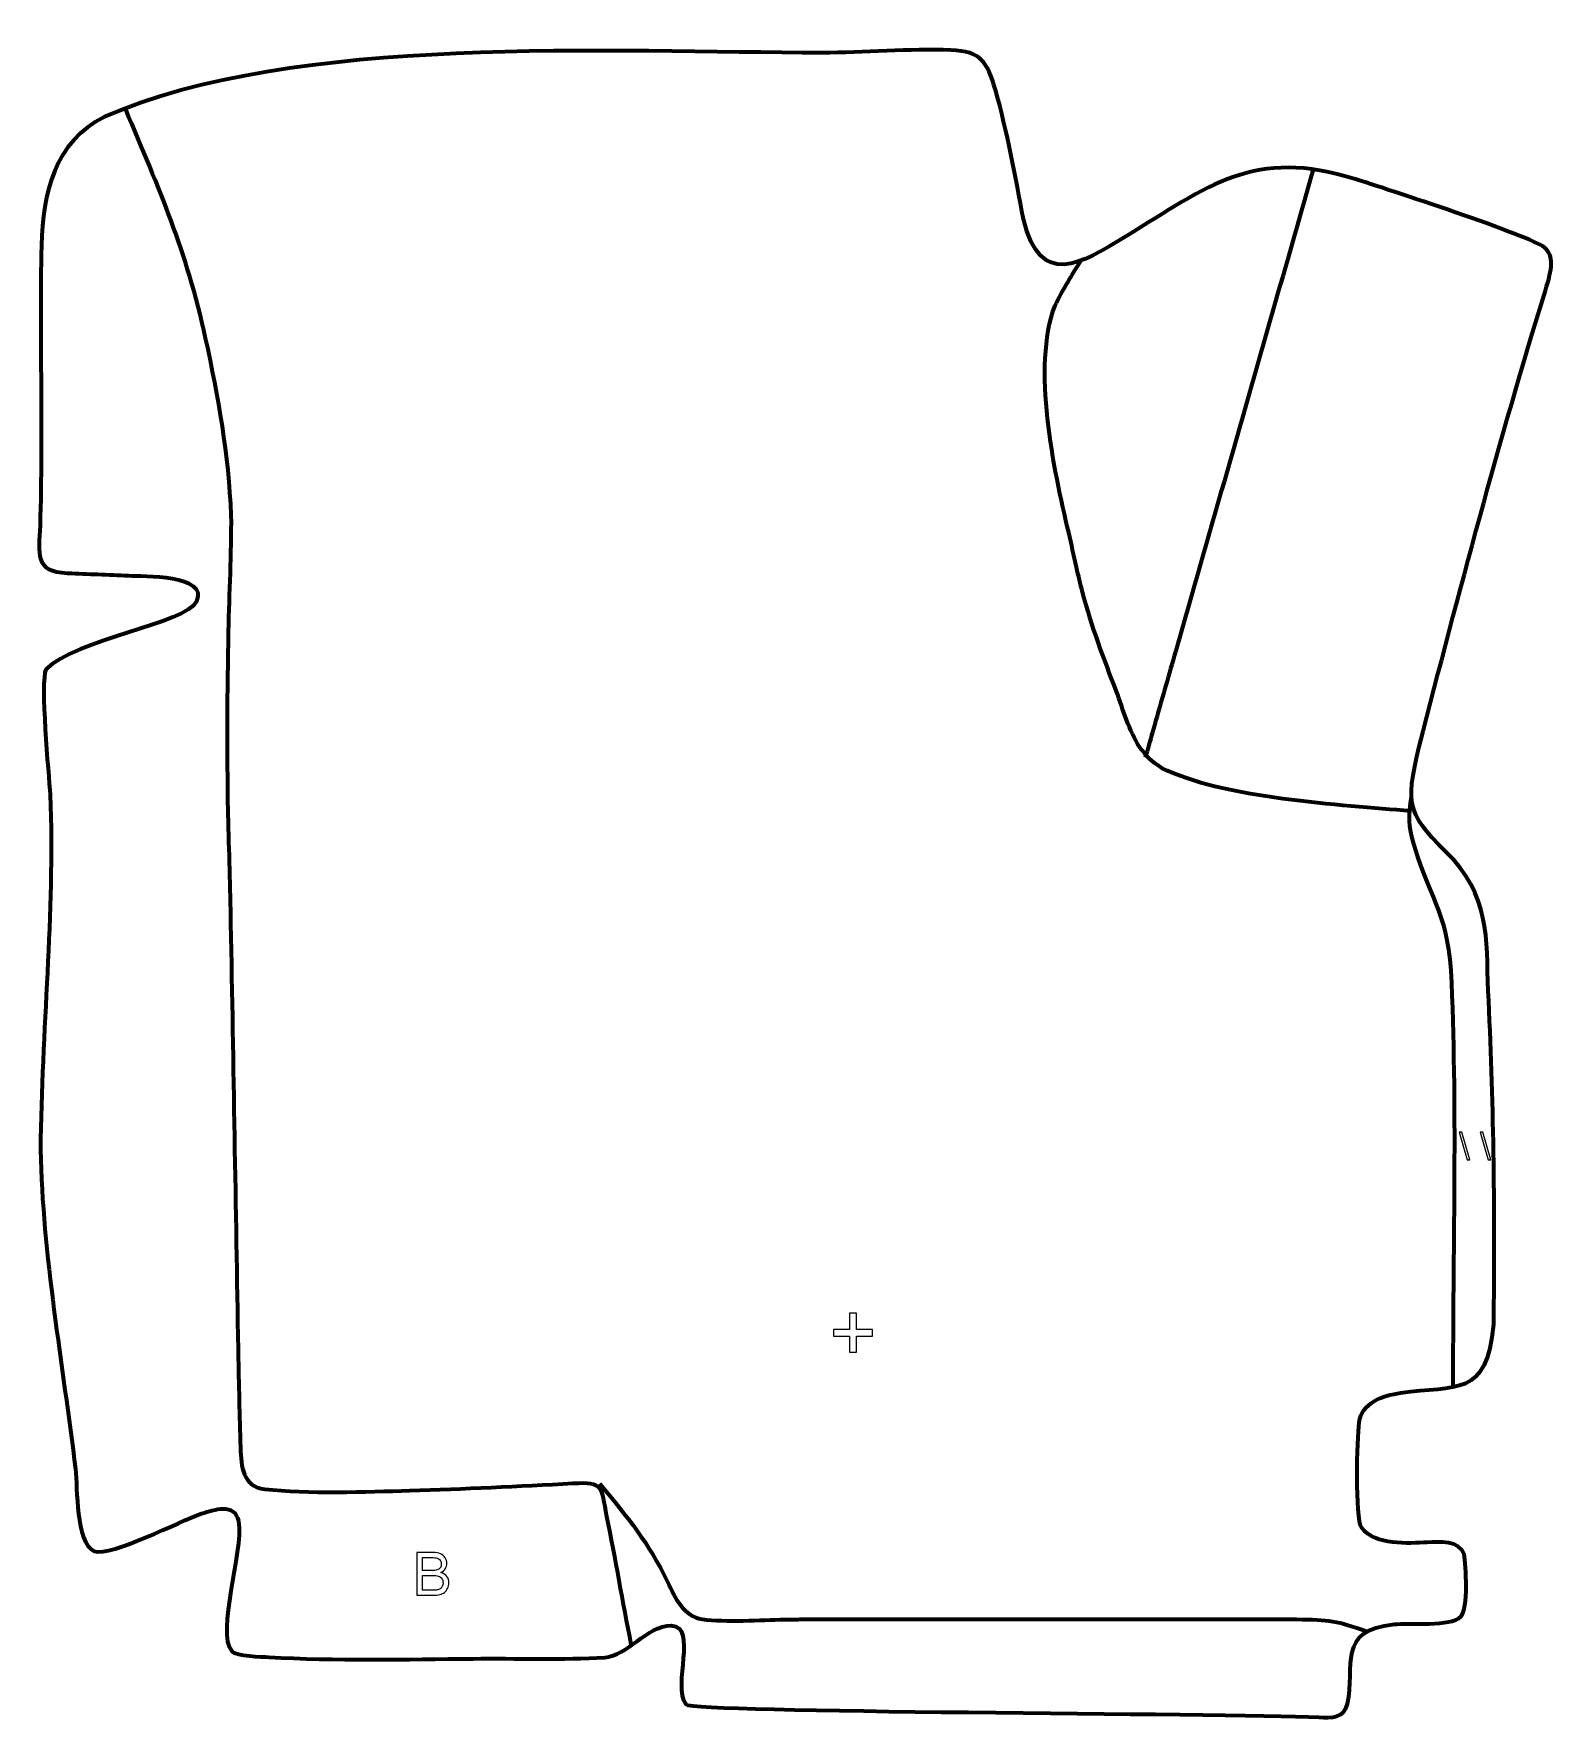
# Model space of a CAD drawing. Header units: millimetres. Extents: x -623 to 26, y 47 to 766.
import ezdxf

# ---------------------------------------------------------------- set-up
doc = ezdxf.new("R2010")
doc.units = ezdxf.units.MM
doc.header["$MEASUREMENT"] = 0
doc.layers.add('layer 2', color=7, linetype='Continuous')
doc.layers.add('layer 3', color=7, linetype='Continuous')

msp = doc.modelspace()

# ---------------------------------------------------------------- linework, layer by layer
at = {"layer": 'layer 2', "color": 140, "lineweight": 158}
for points, knots in [([(-584.2888, 734.1277), (-569.5831, 699.1619), (-558.2482, 673.6863), (-550.0151, 636.0314), (-550.0151, 636.0314), (-544.4523, 610.5895), (-540.1841, 586.5295), (-539.061, 560.4273), (-539.061, 560.4273), (-538.8829, 543.928), (-539.9168, 527.4228), (-540.2339, 510.9264), (-540.2339, 510.9264), (-540.6819, 485.3171), (-540.9049, 459.7616), (-540.3871, 434.1501), (-540.3871, 434.1501), (-540.3871, 434.1501), (-540.3533, 432.6389), (-540.3533, 432.6389), (-540.3533, 432.6389), (-539.9714, 417.0878), (-539.4911, 401.5429), (-539.1942, 385.9893), (-539.1942, 385.9893), (-538.0679, 325.4855), (-537.0795, 264.9793), (-536.0137, 204.4744), (-536.0137, 204.4744), (-536.0137, 204.4744), (-535.9873, 202.9743), (-535.9873, 202.9743), (-535.9873, 202.9743), (-535.7446, 189.4683), (-535.4269, 175.9712), (-534.9854, 162.4701), (-534.9854, 162.4701), (-534.7147, 154.3008), (-534.1494, 145.8248), (-524.6466, 144.7267), (-524.6466, 144.7267), (-506.6525, 142.6476), (-481.0951, 143.5671), (-462.7895, 144.102), (-462.7895, 144.102), (-439.5441, 144.7814), (-416.3109, 145.9304), (-393.0916, 147.2112), (-393.0916, 147.2112), (-379.7305, 147.9476), (-381.2219, 145.8551), (-378.6855, 133.0778), (-378.6855, 133.0778), (-375.0802, 114.9152), (-371.8633, 96.6046), (-368.3078, 78.4025)], [0, 0, 0, 0, 0.06666667, 0.06666667, 0.06666667, 0.06666667, 0.13333333, 0.13333333, 0.13333333, 0.13333333, 0.2, 0.2, 0.2, 0.2, 0.26666667, 0.26666667, 0.26666667, 0.26666667, 0.33333333, 0.33333333, 0.33333333, 0.33333333, 0.4, 0.4, 0.4, 0.4, 0.46666667, 0.46666667, 0.46666667, 0.46666667, 0.53333333, 0.53333333, 0.53333333, 0.53333333, 0.6, 0.6, 0.6, 0.6, 0.66666667, 0.66666667, 0.66666667, 0.66666667, 0.73333333, 0.73333333, 0.73333333, 0.73333333, 0.8, 0.8, 0.8, 0.8, 0.86666667, 0.86666667, 0.86666667, 0.86666667, 1, 1, 1, 1]), ([(-77.0178, 708.0803), (-82.3748, 689.3289), (-87.7319, 670.5775), (-93.0889, 651.8261), (-93.0889, 651.8261), (-106.8251, 603.7456), (-120.561, 555.665), (-134.297, 507.5844), (-134.297, 507.5844), (-137.0442, 497.9683), (-139.7914, 488.3522), (-142.5386, 478.7361), (-142.5386, 478.7361), (-144.599, 471.5241), (-146.6594, 464.312), (-148.7198, 457.0999)], [0, 0, 0, 0, 0.2, 0.2, 0.2, 0.2, 0.4, 0.4, 0.4, 0.4, 0.6, 0.6, 0.6, 0.6, 1, 1, 1, 1]), ([(-35.5723, 434.1568), (-64.6874, 436.6634), (-116.4613, 439.6046), (-141.6183, 452.5445), (-141.6183, 452.5445), (-145.8087, 455.0843), (-148.372, 457.5792), (-151.1824, 461.5666), (-151.1824, 461.5666), (-155.6782, 468.4086), (-158.1777, 477.5376), (-161.0534, 485.2377), (-161.0534, 485.2377), (-166.5406, 499.5897), (-171.5446, 512.7291), (-175.5139, 527.6518), (-175.5139, 527.6518), (-176.4368, 531.1749), (-177.2815, 534.6908), (-178.0959, 538.24), (-178.0959, 538.24), (-179.1897, 543.1831), (-180.2687, 548.1203), (-181.4126, 553.0528), (-181.4126, 553.0528), (-187.7496, 579.8752), (-197.2145, 623.7642), (-187.2601, 649.9428), (-187.2601, 649.9428), (-184.1568, 656.5944), (-179.9697, 662.9438), (-176.1507, 669.2172)], [0, 0, 0, 0, 0.11111111, 0.11111111, 0.11111111, 0.11111111, 0.22222222, 0.22222222, 0.22222222, 0.22222222, 0.33333333, 0.33333333, 0.33333333, 0.33333333, 0.44444444, 0.44444444, 0.44444444, 0.44444444, 0.55555556, 0.55555556, 0.55555556, 0.55555556, 0.66666667, 0.66666667, 0.66666667, 0.66666667, 0.77777778, 0.77777778, 0.77777778, 0.77777778, 1, 1, 1, 1]), ([(-17.2705, 188.2829), (-17.3221, 245.805), (-15.4844, 303.2641), (-17.8924, 360.769), (-17.8924, 360.769), (-19.2342, 390.5307), (-26.0339, 393.8414), (-33.9332, 419.6289), (-33.9332, 419.6289), (-36.5411, 428.3419), (-36.1688, 431.5985), (-35.0799, 440.4275)], [0, 0, 0, 0, 0.25, 0.25, 0.25, 0.25, 0.5, 0.5, 0.5, 0.5, 1, 1, 1, 1]), ([(-381.7252, 147.0903), (-369.5704, 132.4047), (-361.053, 122.2598), (-352.5202, 104.8493), (-352.5202, 104.8493), (-349.5528, 98.5078), (-345.7173, 90.1919), (-337.9336, 89.1892), (-337.9336, 89.1892), (-327.6504, 87.8645), (-313.1793, 88.8298), (-302.5108, 89.0405), (-302.5108, 89.0405), (-300.0973, 89.0766), (-297.684, 89.1167), (-295.2704, 89.1449), (-295.2704, 89.1449), (-290.9978, 89.1876), (-286.7218, 89.2459), (-282.4492, 89.2549), (-282.4492, 89.2549), (-216.359, 89.2439), (-150.2691, 89.308), (-84.1789, 89.1354), (-84.1789, 89.1354), (-70.2561, 89.0978), (-66.9727, 88.5039), (-53.9118, 83.9461)], [0, 0, 0, 0, 0.125, 0.125, 0.125, 0.125, 0.25, 0.25, 0.25, 0.25, 0.375, 0.375, 0.375, 0.375, 0.5, 0.5, 0.5, 0.5, 0.625, 0.625, 0.625, 0.625, 0.75, 0.75, 0.75, 0.75, 1, 1, 1, 1])]:
    msp.add_open_spline(points, degree=3, knots=knots, dxfattribs=at)
at = {"layer": 'layer 2', "color": 142}
for points, knots in [([(-11.3533, 285.2098), (-11.3533, 285.2098), (-14.6948, 297.1554), (-14.6948, 297.1554), (-14.6948, 297.1554), (-14.6948, 297.1554), (-13.5595, 297.1554), (-13.5595, 297.1554), (-13.5595, 297.1554), (-13.5595, 297.1554), (-10.2179, 285.2098), (-10.2179, 285.2098), (-10.2179, 285.2098), (-10.2179, 285.2098), (-11.3533, 285.2098), (-11.3533, 285.2098)], [0, 0, 0, 0, 0.2, 0.2, 0.2, 0.2, 0.4, 0.4, 0.4, 0.4, 0.6, 0.6, 0.6, 0.6, 1, 1, 1, 1]), ([(-2.3833, 285.2098), (-2.3833, 285.2098), (-5.7248, 297.1554), (-5.7248, 297.1554), (-5.7248, 297.1554), (-5.7248, 297.1554), (-4.5895, 297.1554), (-4.5895, 297.1554), (-4.5895, 297.1554), (-4.5895, 297.1554), (-1.2479, 285.2098), (-1.2479, 285.2098), (-1.2479, 285.2098), (-1.2479, 285.2098), (-2.3833, 285.2098), (-2.3833, 285.2098)], [0, 0, 0, 0, 0.2, 0.2, 0.2, 0.2, 0.4, 0.4, 0.4, 0.4, 0.6, 0.6, 0.6, 0.6, 1, 1, 1, 1]), ([(-274.9669, 203.1061), (-274.9669, 203.1061), (-274.9669, 210.0206), (-274.9669, 210.0206), (-274.9669, 210.0206), (-274.9669, 210.0206), (-281.846, 210.0206), (-281.846, 210.0206), (-281.846, 210.0206), (-281.846, 210.0206), (-281.846, 212.9134), (-281.846, 212.9134), (-281.846, 212.9134), (-281.846, 212.9134), (-274.9669, 212.9134), (-274.9669, 212.9134), (-274.9669, 212.9134), (-274.9669, 212.9134), (-274.9669, 219.7925), (-274.9669, 219.7925), (-274.9669, 219.7925), (-274.9669, 219.7925), (-272.0388, 219.7925), (-272.0388, 219.7925), (-272.0388, 219.7925), (-272.0388, 219.7925), (-272.0388, 212.9134), (-272.0388, 212.9134), (-272.0388, 212.9134), (-272.0388, 212.9134), (-265.1596, 212.9134), (-265.1596, 212.9134), (-265.1596, 212.9134), (-265.1596, 212.9134), (-265.1596, 210.0206), (-265.1596, 210.0206), (-265.1596, 210.0206), (-265.1596, 210.0206), (-272.0388, 210.0206), (-272.0388, 210.0206), (-272.0388, 210.0206), (-272.0388, 210.0206), (-272.0388, 203.1061), (-272.0388, 203.1061), (-272.0388, 203.1061), (-272.0388, 203.1061), (-274.9669, 203.1061), (-274.9669, 203.1061)], [0, 0, 0, 0, 0.07692308, 0.07692308, 0.07692308, 0.07692308, 0.15384615, 0.15384615, 0.15384615, 0.15384615, 0.23076923, 0.23076923, 0.23076923, 0.23076923, 0.30769231, 0.30769231, 0.30769231, 0.30769231, 0.38461538, 0.38461538, 0.38461538, 0.38461538, 0.46153846, 0.46153846, 0.46153846, 0.46153846, 0.53846154, 0.53846154, 0.53846154, 0.53846154, 0.61538462, 0.61538462, 0.61538462, 0.61538462, 0.69230769, 0.69230769, 0.69230769, 0.69230769, 0.76923077, 0.76923077, 0.76923077, 0.76923077, 0.84615385, 0.84615385, 0.84615385, 0.84615385, 1, 1, 1, 1]), ([(-459.7613, 99.4332), (-459.7613, 99.4332), (-459.7613, 117.6196), (-459.7613, 117.6196), (-459.7613, 117.6196), (-459.7613, 117.6196), (-452.9372, 117.6196), (-452.9372, 117.6196), (-452.9372, 117.6196), (-451.5486, 117.6196), (-450.4353, 117.4376), (-449.5928, 117.0693), (-449.5928, 117.0693), (-448.7546, 116.701), (-448.0985, 116.1337), (-447.6243, 115.3675), (-447.6243, 115.3675), (-447.146, 114.6055), (-446.9089, 113.8054), (-446.9089, 112.9672), (-446.9089, 112.9672), (-446.9089, 112.1925), (-447.1206, 111.4601), (-447.5397, 110.7743), (-447.5397, 110.7743), (-447.9588, 110.0885), (-448.5938, 109.5339), (-449.4447, 109.1106), (-449.4447, 109.1106), (-448.344, 108.7889), (-447.4973, 108.2385), (-446.9089, 107.4596), (-446.9089, 107.4596), (-446.3162, 106.6849), (-446.0199, 105.7663), (-446.0199, 104.7079), (-446.0199, 104.7079), (-446.0199, 103.8528), (-446.2019, 103.0612), (-446.5618, 102.3288), (-446.5618, 102.3288), (-446.9216, 101.5964), (-447.3661, 101.0334), (-447.8953, 100.6355), (-447.8953, 100.6355), (-448.4244, 100.2418), (-449.0891, 99.9412), (-449.8849, 99.738), (-449.8849, 99.738), (-450.685, 99.5348), (-451.6629, 99.4332), (-452.8229, 99.4332), (-452.8229, 99.4332), (-452.8229, 99.4332), (-459.7613, 99.4332), (-459.7613, 99.4332)], [0, 0, 0, 0, 0.06666667, 0.06666667, 0.06666667, 0.06666667, 0.13333333, 0.13333333, 0.13333333, 0.13333333, 0.2, 0.2, 0.2, 0.2, 0.26666667, 0.26666667, 0.26666667, 0.26666667, 0.33333333, 0.33333333, 0.33333333, 0.33333333, 0.4, 0.4, 0.4, 0.4, 0.46666667, 0.46666667, 0.46666667, 0.46666667, 0.53333333, 0.53333333, 0.53333333, 0.53333333, 0.6, 0.6, 0.6, 0.6, 0.66666667, 0.66666667, 0.66666667, 0.66666667, 0.73333333, 0.73333333, 0.73333333, 0.73333333, 0.8, 0.8, 0.8, 0.8, 0.86666667, 0.86666667, 0.86666667, 0.86666667, 1, 1, 1, 1]), ([(-457.3483, 109.9742), (-457.3483, 109.9742), (-453.4155, 109.9742), (-453.4155, 109.9742), (-453.4155, 109.9742), (-452.3487, 109.9742), (-451.5825, 110.0462), (-451.1211, 110.1859), (-451.1211, 110.1859), (-450.5072, 110.3679), (-450.0458, 110.6727), (-449.7368, 111.096), (-449.7368, 111.096), (-449.4277, 111.5194), (-449.2711, 112.0485), (-449.2711, 112.6878), (-449.2711, 112.6878), (-449.2711, 113.2931), (-449.415, 113.8265), (-449.7071, 114.2837), (-449.7071, 114.2837), (-449.995, 114.7452), (-450.4099, 115.0627), (-450.9475, 115.232), (-450.9475, 115.232), (-451.4851, 115.4013), (-452.408, 115.486), (-453.7119, 115.486), (-453.7119, 115.486), (-453.7119, 115.486), (-457.3483, 115.486), (-457.3483, 115.486), (-457.3483, 115.486), (-457.3483, 115.486), (-457.3483, 109.9742), (-457.3483, 109.9742)], [0, 0, 0, 0, 0.1, 0.1, 0.1, 0.1, 0.2, 0.2, 0.2, 0.2, 0.3, 0.3, 0.3, 0.3, 0.4, 0.4, 0.4, 0.4, 0.5, 0.5, 0.5, 0.5, 0.6, 0.6, 0.6, 0.6, 0.7, 0.7, 0.7, 0.7, 0.8, 0.8, 0.8, 0.8, 1, 1, 1, 1]), ([(-457.3483, 101.5668), (-457.3483, 101.5668), (-452.8186, 101.5668), (-452.8186, 101.5668), (-452.8186, 101.5668), (-452.0397, 101.5668), (-451.4936, 101.5964), (-451.1761, 101.6557), (-451.1761, 101.6557), (-450.6258, 101.7531), (-450.1601, 101.9182), (-449.7876, 102.151), (-449.7876, 102.151), (-449.415, 102.3838), (-449.1102, 102.7225), (-448.8689, 103.167), (-448.8689, 103.167), (-448.6276, 103.6115), (-448.5091, 104.1237), (-448.5091, 104.7037), (-448.5091, 104.7037), (-448.5091, 105.3853), (-448.6827, 105.9737), (-449.034, 106.4775), (-449.034, 106.4775), (-449.3812, 106.9812), (-449.8638, 107.3326), (-450.4818, 107.5358), (-450.4818, 107.5358), (-451.0957, 107.739), (-451.9847, 107.8406), (-453.1404, 107.8406), (-453.1404, 107.8406), (-453.1404, 107.8406), (-457.3483, 107.8406), (-457.3483, 107.8406), (-457.3483, 107.8406), (-457.3483, 107.8406), (-457.3483, 101.5668), (-457.3483, 101.5668)], [0, 0, 0, 0, 0.09090909, 0.09090909, 0.09090909, 0.09090909, 0.18181818, 0.18181818, 0.18181818, 0.18181818, 0.27272727, 0.27272727, 0.27272727, 0.27272727, 0.36363636, 0.36363636, 0.36363636, 0.36363636, 0.45454545, 0.45454545, 0.45454545, 0.45454545, 0.54545455, 0.54545455, 0.54545455, 0.54545455, 0.63636364, 0.63636364, 0.63636364, 0.63636364, 0.72727273, 0.72727273, 0.72727273, 0.72727273, 0.81818182, 0.81818182, 0.81818182, 0.81818182, 1, 1, 1, 1])]:
    msp.add_open_spline(points, degree=3, knots=knots, dxfattribs=at)
at = {"layer": 'layer 3', "color": 242, "lineweight": 158}
msp.add_open_spline([(-200.7901, 686.8693), (-193.3165, 656.9188), (-176.5058, 667.768), (-157.0423, 679.41), (-157.0423, 679.41), (-121.5018, 701.1731), (-102.4494, 717.5181), (-58.9247, 703.882), (-58.9247, 703.882), (-47.8511, 700.4127), (16.6489, 679.3069), (21.6343, 674.8174), (21.6343, 674.8174), (25.8838, 670.9907), (25.0133, 665.8442), (22.073, 656.4286), (22.073, 656.4286), (2.3623, 592.4437), (-14.9838, 527.1144), (-31.6349, 462.2557), (-31.6349, 462.2557), (-38.2613, 435.1085), (-36.4374, 432.6817), (-17.2105, 413.4514), (-17.2105, 413.4514), (-0.5217, 394.8829), (-3.423, 376.197), (-2.1272, 353.1337), (-2.1272, 353.1337), (0.0861, 307.6356), (0.6071, 260.5993), (0.0333, 215.0378), (0.0333, 215.0378), (-2.5825, 183.5844), (-15.9582, 189.4037), (-39.8256, 185.7609), (-39.8256, 185.7609), (-47.3261, 184.6162), (-56.3258, 181.7188), (-57.4184, 173.0946), (-57.4184, 173.0946), (-58.3145, 166.0221), (-59.2448, 133.0468), (-56.3102, 127.9716), (-56.3102, 127.9716), (-50.2514, 120.6504), (-36.6921, 121.5382), (-28.3528, 121.93), (-28.3528, 121.93), (-23.5525, 122.1555), (-14.2542, 122.8394), (-12.6286, 116.937), (-12.6286, 116.937), (-11.8651, 111.8593), (-10.5786, 93.8504), (-14.1088, 90.1813), (-14.1088, 90.1813), (-18.1551, 85.9758), (-35.9974, 87.627), (-42.5459, 87.028), (-42.5459, 87.028), (-67.1903, 84.39), (-58.9692, 69.2579), (-62.4198, 53.0819), (-62.4198, 53.0819), (-63.7447, 46.8713), (-69.1121, 47.0541), (-74.6878, 47.3072), (-74.6878, 47.3072), (-116.2874, 49.1957), (-341.6031, 49.2186), (-344.9343, 52.8428), (-344.9343, 52.8428), (-350.805, 61.1358), (-339.7287, 85.6996), (-351.06, 86.5356), (-351.06, 86.5356), (-361.7672, 86.324), (-369.8516, 73.5101), (-379.4991, 72.8896), (-379.4991, 72.8896), (-396.9552, 71.7671), (-417.8624, 72.5116), (-435.6993, 72.3197), (-435.6993, 72.3197), (-464.1052, 72.0386), (-494.6873, 71.4333), (-522.9634, 72.9859), (-522.9634, 72.9859), (-525.6556, 73.1337), (-536.9818, 73.39), (-538.7446, 75.5056), (-538.7446, 75.5056), (-545.5943, 83.7262), (-533.785, 117.4642), (-535.7844, 131.1645), (-535.7844, 131.1645), (-537.6467, 139.0528), (-546.1193, 136.0184), (-551.5803, 134.2541), (-551.5803, 134.2541), (-560.8312, 131.1146), (-590.1911, 115.782), (-597.5281, 118.2154), (-597.5281, 118.2154), (-605.557, 122.1657), (-604.4973, 145.0208), (-605.4449, 153.2327), (-605.4449, 153.2327), (-610.7684, 197.1875), (-619.5993, 245.5746), (-620.3461, 289.4837), (-620.3461, 289.4837), (-620.0736, 340.3727), (-614.1583, 390.0027), (-616.2695, 441.1333), (-616.2695, 441.1333), (-616.8494, 449.9588), (-620.6129, 489.2833), (-618.0425, 494.6433), (-618.0425, 494.6433), (-605.5675, 507.6126), (-558.2244, 514.0466), (-553.7798, 523.6719), (-553.7798, 523.6719), (-548.4576, 535.1978), (-576.7689, 534.4069), (-582.8277, 534.7002), (-582.8277, 534.7002), (-591.5408, 535.1271), (-600.1392, 535.3742), (-608.8077, 535.7524), (-608.8077, 535.7524), (-623.2782, 536.3839), (-621.0286, 543.9531), (-620.5663, 556.0744), (-620.5663, 556.0744), (-619.3653, 596.0111), (-620.7903, 635.8049), (-620.0055, 675.6471), (-620.0055, 675.6471), (-619.2714, 697.9004), (-614.5597, 719.8949), (-592.9902, 730.4576), (-592.9902, 730.4576), (-512.6389, 766.0204), (-375.3166, 758.0265), (-286.795, 757.8688), (-286.795, 757.8688), (-268.8771, 757.8843), (-249.25, 759.7234), (-231.7456, 758.9663), (-231.7456, 758.9663), (-218.8929, 758.4104), (-216.2219, 754.2567), (-212.6988, 742.0309), (-212.6988, 742.0309), (-207.6905, 724.6514), (-204.0899, 704.6515), (-200.7901, 686.8693)], degree=3, knots=[0, 0, 0, 0, 0.02439024, 0.02439024, 0.02439024, 0.02439024, 0.04878049, 0.04878049, 0.04878049, 0.04878049, 0.07317073, 0.07317073, 0.07317073, 0.07317073, 0.09756098, 0.09756098, 0.09756098, 0.09756098, 0.12195122, 0.12195122, 0.12195122, 0.12195122, 0.14634146, 0.14634146, 0.14634146, 0.14634146, 0.17073171, 0.17073171, 0.17073171, 0.17073171, 0.19512195, 0.19512195, 0.19512195, 0.19512195, 0.2195122, 0.2195122, 0.2195122, 0.2195122, 0.24390244, 0.24390244, 0.24390244, 0.24390244, 0.26829268, 0.26829268, 0.26829268, 0.26829268, 0.29268293, 0.29268293, 0.29268293, 0.29268293, 0.31707317, 0.31707317, 0.31707317, 0.31707317, 0.34146341, 0.34146341, 0.34146341, 0.34146341, 0.36585366, 0.36585366, 0.36585366, 0.36585366, 0.3902439, 0.3902439, 0.3902439, 0.3902439, 0.41463415, 0.41463415, 0.41463415, 0.41463415, 0.43902439, 0.43902439, 0.43902439, 0.43902439, 0.46341463, 0.46341463, 0.46341463, 0.46341463, 0.48780488, 0.48780488, 0.48780488, 0.48780488, 0.51219512, 0.51219512, 0.51219512, 0.51219512, 0.53658537, 0.53658537, 0.53658537, 0.53658537, 0.56097561, 0.56097561, 0.56097561, 0.56097561, 0.58536585, 0.58536585, 0.58536585, 0.58536585, 0.6097561, 0.6097561, 0.6097561, 0.6097561, 0.63414634, 0.63414634, 0.63414634, 0.63414634, 0.65853659, 0.65853659, 0.65853659, 0.65853659, 0.68292683, 0.68292683, 0.68292683, 0.68292683, 0.70731707, 0.70731707, 0.70731707, 0.70731707, 0.73170732, 0.73170732, 0.73170732, 0.73170732, 0.75609756, 0.75609756, 0.75609756, 0.75609756, 0.7804878, 0.7804878, 0.7804878, 0.7804878, 0.80487805, 0.80487805, 0.80487805, 0.80487805, 0.82926829, 0.82926829, 0.82926829, 0.82926829, 0.85365854, 0.85365854, 0.85365854, 0.85365854, 0.87804878, 0.87804878, 0.87804878, 0.87804878, 0.90243902, 0.90243902, 0.90243902, 0.90243902, 0.92682927, 0.92682927, 0.92682927, 0.92682927, 0.95121951, 0.95121951, 0.95121951, 0.95121951, 1, 1, 1, 1], dxfattribs=at)

doc.saveas('drawing.dxf')
